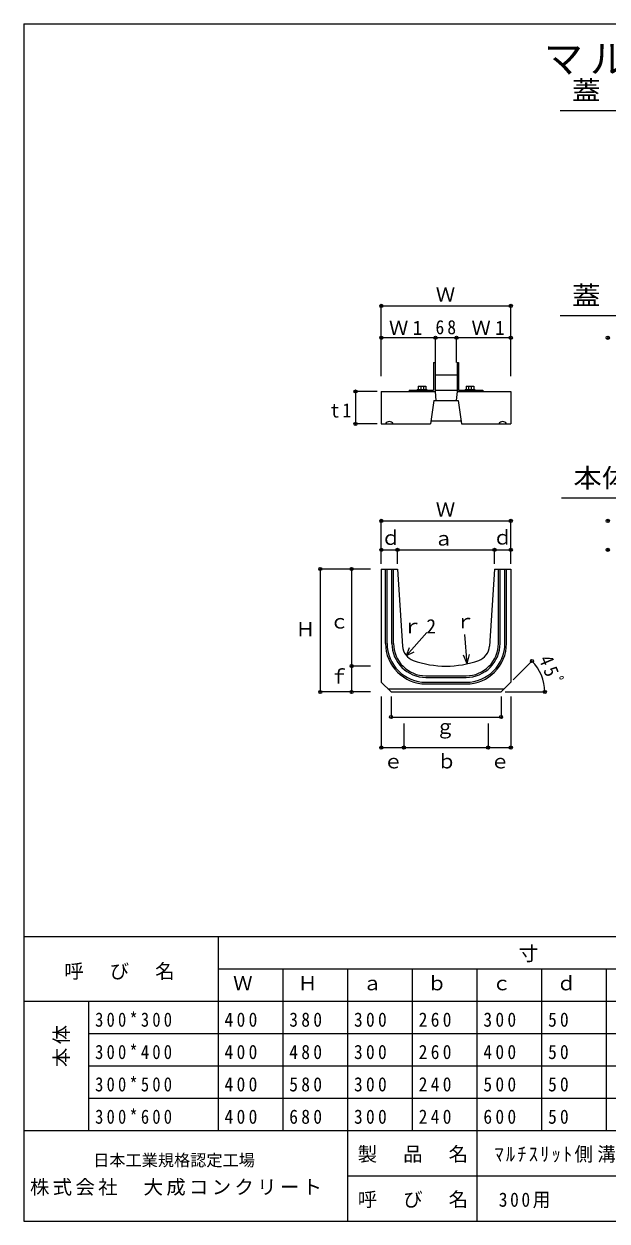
# Model space of a CAD drawing. Units: millimetres, scale not verified. Extents: x -2720 to 2680, y -1900 to 1800.
# Drawn here: x -2720 to -918, y -1900 to 1800 of the extents above; entities that cross this region are included whole.
import ezdxf
from ezdxf.enums import TextEntityAlignment as Align

# ---------------------------------------------------------------- set-up
doc = ezdxf.new("R2010")
doc.units = ezdxf.units.MM
doc.header["$LTSCALE"] = 20
doc.header["$PDMODE"] = 32
doc.header["$PDSIZE"] = 10
doc.linetypes.add('DASHED2', pattern=[3, 2, -1])
for name, color, linetype in [('0-1', 2, 'Continuous'), ('0-2', 7, 'Continuous'), ('0-F', 2, 'Continuous')]:
    doc.layers.add(name, color=color, linetype=linetype)
doc.styles.add('ＭＳ ゴシック', font='')
doc.styles.get('ＭＳ ゴシック').set_extended_font_data('MS Gothic')

msp = doc.modelspace()

# ---------------------------------------------------------------- linework, layer by layer
at = {"layer": '0-1'}
for p, q in [((-1454.02, 753.91), (-1454.02, 668.41)), ((-1454.02, 753.91), (-1449.52, 753.91)), ((-1381.52, 753.91), (-1381.52, 715.91)), ((-1381.52, 753.91), (-1377.02, 753.91)), ((-1377.02, 753.91), (-1377.02, 668.41)), ((-1449.52, 715.91), (-1449.52, 663.91)), ((-1381.52, 715.91), (-1381.52, 663.91)), ((-1529.52, 668.41), (-1454.02, 668.41)), ((-1529.52, 668.41), (-1529.52, 663.91)), ((-1504.52, 670.41), (-1504.52, 668.41)), ((-1504.52, 670.41), (-1474.52, 670.41)), ((-1501.52, 680.41), (-1477.52, 680.41)), ((-1501.52, 680.41), (-1501.52, 670.41)), ((-1499.52, 668.41), (-1499.52, 663.91)), ((-1493.52, 680.41), (-1493.52, 670.41)), ((-1485.52, 680.41), (-1485.52, 670.41)), ((-1479.52, 668.41), (-1479.52, 663.91)), ((-1477.52, 680.41), (-1477.52, 670.41)), ((-1474.52, 670.41), (-1474.52, 668.41)), ((-1449.52, 668.41), (-1381.52, 668.41)), ((-1377.02, 668.41), (-1301.52, 668.41)), ((-1356.52, 670.41), (-1326.52, 670.41)), ((-1356.52, 670.41), (-1356.52, 668.41)), ((-1353.52, 680.41), (-1353.52, 670.41)), ((-1353.52, 680.41), (-1329.52, 680.41)), ((-1351.52, 668.41), (-1351.52, 663.91)), ((-1345.52, 680.41), (-1345.52, 670.41)), ((-1337.52, 680.41), (-1337.52, 670.41)), ((-1331.52, 668.41), (-1331.52, 663.91)), ((-1329.52, 680.41), (-1329.52, 670.41)), ((-1326.52, 670.41), (-1326.52, 668.41)), ((-1301.52, 668.41), (-1301.52, 663.91)), ((-1499.52, 663.91), (-1479.52, 663.91)), ((-1380.52, 663.91), (-1300.52, 663.91))]:
    msp.add_line(p, q, dxfattribs=at)
at = {"layer": '0-1', "color": 3}
for p, q in [((-1615.52, 663.91), (-1449.52, 663.91)), ((-1615.52, 663.91), (-1615.52, 563.91)), ((-1453.02, 635.91), (-1463.52, 563.91)), ((-1453.02, 635.91), (-1378.02, 635.91)), ((-1449.52, 663.91), (-1447.02, 635.91)), ((-1381.52, 663.91), (-1384.02, 635.91)), ((-1381.52, 663.91), (-1215.52, 663.91)), ((-1378.02, 635.91), (-1367.52, 563.91)), ((-1215.52, 663.91), (-1215.52, 563.91)), ((-1615.52, 563.91), (-1463.52, 563.91)), ((-1462.21, 572.91), (-1368.84, 572.91)), ((-1367.52, 563.91), (-1215.52, 563.91)), ((-1615.52, 115.24), (-1565.52, 115.24)), ((-1602.52, -114.76), (-1602.52, 115.24)), ((-1597.52, -114.76), (-1597.52, 115.24)), ((-1582.52, -114.76), (-1582.52, 115.24)), ((-1577.52, -114.76), (-1577.52, 115.24)), ((-1565.52, 115.24), (-1549.61, -123.48)), ((-1265.52, 115.24), (-1281.44, -123.48)), ((-1265.52, 115.24), (-1215.52, 115.24)), ((-1253.52, -114.76), (-1253.52, 115.24)), ((-1248.52, -114.76), (-1248.52, 115.24)), ((-1233.52, -114.76), (-1233.52, 115.24)), ((-1228.52, -114.76), (-1228.52, 115.24)), ((-1215.52, 115.24), (-1215.52, -234.76)), ((-1477.52, -214.76), (-1353.52, -214.76)), ((-1477.52, -219.76), (-1353.52, -219.76)), ((-1595.52, -254.76), (-1235.52, -254.76)), ((-1477.52, -234.76), (-1353.52, -234.76)), ((-1477.52, -239.76), (-1353.52, -239.76)), ((-1245.52, -264.76), (-1215.52, -234.76)), ((-1585.52, -264.76), (-1245.52, -264.76))]:
    msp.add_line(p, q, dxfattribs=at)
at = {"layer": '0-1', "linetype": 'DASHED2'}
msp.add_line((-1530.52, 663.91), (-1450.52, 663.91), dxfattribs=at)
at = {"layer": '0-1'}
msp.add_lwpolyline([(-1449.52, 753.91), (-1449.52, 715.91), (-1381.52, 715.91)], dxfattribs=at)
at = {"layer": '0-1', "color": 3}
msp.add_lwpolyline([(-1615.52, 115.24), (-1615.52, -234.76), (-1585.52, -264.76)], dxfattribs=at)
for centre, radius, start, end in [((-1590.52, 557.31), 13.6, 29.03, 150.96999), ((-1240.52, 557.31), 13.6, 29.03, 150.96999), ((-1477.52, -114.76), 125, 180, 270), ((-1477.52, -114.76), 120, 180, 270), ((-1477.52, -114.76), 105, 180, 270), ((-1477.52, -114.76), 100, 180, 270), ((-1499.72, -120.16), 50, 183.81407, 250.31894), ((-1353.52, -114.76), 100, 270, 0), ((-1353.52, -114.76), 105, 270, 0), ((-1353.52, -114.76), 120, 270, 0), ((-1353.52, -114.76), 125, 270, 0), ((-1331.33, -120.16), 50, 289.68105, 356.18591), ((-1415.52, 115.24), 300, 250.31894, 289.68105)]:
    msp.add_arc(centre, radius, start, end, dxfattribs=at)
at = {"layer": '0-2', "color": 2}
for p, q in [((-1063.02, 1532.98), (-560.23, 1532.98)), ((-1063.02, 899.2), (-560.23, 899.2)), ((-1058.94, 335.06), (-460.41, 335.06))]:
    msp.add_line(p, q, dxfattribs=at)
at = {"layer": '0-2'}
for p, q in [((-1215.52, 711.63), (-1215.52, 928.64)), ((-1215.52, 830.13), (-1615.52, 830.13)), ((-1448.02, 753.91), (-1448.02, 830.13)), ((-1383.02, 753.91), (-1383.02, 830.13)), ((-1695.24, 663.91), (-1695.24, 563.91)), ((-1628.78, 663.91), (-1695.24, 663.91)), ((-1628.78, 563.91), (-1695.24, 563.91)), ((-1615.52, 131.2), (-1615.52, 263.91)), ((-1615.52, 263.91), (-1215.52, 263.91)), ((-1215.52, 131.2), (-1215.52, 263.91)), ((-1615.52, 174.63), (-1215.52, 174.63)), ((-1565.52, 131.2), (-1565.52, 174.63)), ((-1265.52, 131.2), (-1265.52, 174.63)), ((-1648.93, 115.24), (-1804.07, 115.24)), ((-1804.07, 115.24), (-1804.07, -264.76)), ((-1707.1, 115.24), (-1707.1, -264.76)), ((-1474.28, -81.23), (-1537.89, -152.45)), ((-1349.72, -177.46), (-1357.13, -87.48)), ((-1537.89, -152.45), (-1528.68, -126.83)), ((-1537.89, -152.45), (-1513.47, -140.41)), ((-1648.93, -184.76), (-1707.1, -184.76)), ((-1349.72, -177.46), (-1361.04, -150.9)), ((-1349.72, -177.46), (-1342.9, -149.4)), ((-1207.73, -226.96), (-1149.77, -169.01)), ((-1648.93, -264.76), (-1804.07, -264.76)), ((-1615.52, -278.6), (-1615.52, -436.56)), ((-1585.52, -278.6), (-1585.52, -342.08)), ((-1245.52, -278.6), (-1245.52, -342.08)), ((-1232.9, -264.76), (-1110.11, -264.76)), ((-1215.52, -278.6), (-1215.52, -436.56)), ((-1585.52, -342.08), (-1245.52, -342.08)), ((-1545.52, -362.52), (-1545.52, -436.56)), ((-1285.52, -362.52), (-1285.52, -436.56)), ((-1615.52, -436.56), (-1215.52, -436.56)), ((-2720, -1020), (680, -1020)), ((-2120, -1020), (-2120, -1620)), ((-2120, -1120), (280, -1120)), ((-1920, -1120), (-1920, -1620)), ((-1720, -1120), (-1720, -1620)), ((-1520, -1120), (-1520, -1620)), ((-1320, -1120), (-1320, -1620)), ((-1120, -1120), (-1120, -1620)), ((-920, -1120), (-920, -1620)), ((-2720, -1220), (680, -1220)), ((-2520, -1220), (-2520, -1620)), ((-2520, -1320), (680, -1320)), ((-2520, -1420), (680, -1420)), ((-2520, -1520), (680, -1520))]:
    msp.add_line(p, q, dxfattribs=at)
msp.add_lwpolyline([(-1615.52, 711.63), (-1615.52, 928.64), (-1215.52, 928.64)], dxfattribs=at)
msp.add_arc((-1245.52, -264.76), 135.41, 0, 45, dxfattribs=at)
for p in [(-1615.52, 928.64), (-1215.52, 928.64), (-1615.52, 830.13), (-1448.02, 830.13), (-1383.02, 830.13), (-1215.52, 830.13), (-915.52, 830.13), (-1695.24, 663.91), (-1695.24, 563.91), (-1615.52, 263.91), (-1215.52, 263.91), (-915.52, 263.91), (-1615.52, 174.63), (-1565.52, 174.63), (-1265.52, 174.63), (-1215.52, 174.63), (-915.52, 174.63), (-1804.07, 115.24), (-1707.1, 115.24), (-1707.1, -184.76), (-1149.77, -169.01), (-1804.07, -264.76), (-1707.1, -264.76), (-1110.11, -264.76), (-1585.52, -342.08), (-1245.52, -342.08), (-1615.52, -436.56), (-1545.52, -436.56), (-1285.52, -436.56), (-1215.52, -436.56)]:
    msp.add_point(p, dxfattribs=at)
at = {"layer": '0-F'}
for p, q in [((-2720, 1800), (-2720, -1900)), ((-2720, 1800), (2680, 1800)), ((-2720, -1620), (2680, -1620)), ((-1720, -1620), (-1720, -1900)), ((-1320, -1620), (-1320, -1900)), ((-1720, -1760), (1620, -1760)), ((-2720, -1900), (2680, -1900))]:
    msp.add_line(p, q, dxfattribs=at)

# ---------------------------------------------------------------- texts
at = {"layer": '0-2', "style": 'ＭＳ ゴシック', "width": 1.1}
for s, p in [('蓋\u3000平面図', (-1026.05, 1547.77)), ('蓋\u3000側面図', (-1026.05, 913.98)), ('本体\u3000側面図', (-1021.97, 349.85))]:
    msp.add_text(s, height=58.65, dxfattribs=at).set_placement(p, align=Align.BOTTOM_LEFT)
at = {"layer": '0-2', "style": 'ＭＳ ゴシック'}
for s, p in [('Ｗ', (-1447.09, 928.64)), ('Ｗ', (-1447.1, 263.91)), ('ｄ', (-1616.05, 176.71)), ('ｄ', (-1270.42, 177.65)), ('ａ', (-1453.12, 174.63)), ('ｃ', (-1775.26, -82.04)), ('ｒ', (-1385.94, -81.55)), ('Ｈ', (-1880.09, -106.12)), ('ｆ', (-1776.31, -252.46)), ('ｇ', (-1447.96, -407.1)), ('ｅ', (-1608.53, -514.22)), ('ｂ', (-1443.49, -514.22)), ('ｅ', (-1278.53, -514.22)), ('Ｗ', (-2073.45, -1200)), ('Ｈ', (-1873.45, -1200)), ('ｂ', (-1473.45, -1200)), ('ｄ', (-1073.45, -1200)), ('ａ', (-1673.45, -1200)), ('ｃ', (-1273.45, -1200))]:
    msp.add_text(s, height=43.99, dxfattribs=at).set_placement(p, align=Align.BOTTOM_LEFT)
at = {"layer": '0-2', "color": 3, "insert": (-1112.32, 1638.3), "char_height": 87.98, "attachment_point": 7, "style": 'ＭＳ ゴシック'}
msp.add_mtext('\\T1.18;マルチスリット側溝\u3000Ｒ\u3000Ⅰ型\u3000300用', dxfattribs=at)
at = {"layer": '0-2', "char_height": 43.99, "attachment_point": 7, "style": 'ＭＳ ゴシック'}
for s, insert in [('\\T1.22;Ｗ1', (-1591.97, 839)), ('\\T1.36;\\W0.9;68', (-1448.02, 840.13)), ('\\T1.22;Ｗ1', (-1337.1, 839)), ('\\T1.36;\\W0.9;t1', (-1772.19, 582.93)), ('\\T1.22;ｒ2', (-1549.31, -83.48)), ('\\T1.17;寸\u3000\u3000\u3000\u3000\u3000\u3000法', (-1190.57, -1100)), ('\\T1.17;呼\u3000び\u3000名', (-2595.35, -1154.61)), ('\\T1.39;\\W0.85;300*300', (-2500, -1300)), ('\\T1.38;\\W0.9;400', (-2100, -1300)), ('\\T1.38;\\W0.9;380', (-1900, -1300)), ('\\T1.38;\\W0.9;300', (-1700, -1300)), ('\\T1.38;\\W0.9;260', (-1500, -1300)), ('\\T1.38;\\W0.9;300', (-1300, -1300)), ('\\T1.36;\\W0.9;50', (-1100, -1300)), ('\\T1.39;\\W0.85;300*400', (-2500, -1400)), ('\\T1.38;\\W0.9;400', (-2100, -1400)), ('\\T1.38;\\W0.9;480', (-1900, -1400)), ('\\T1.38;\\W0.9;300', (-1700, -1400)), ('\\T1.38;\\W0.9;260', (-1500, -1400)), ('\\T1.38;\\W0.9;400', (-1300, -1400)), ('\\T1.36;\\W0.9;50', (-1100, -1400)), ('\\T1.39;\\W0.85;300*500', (-2500, -1500)), ('\\T1.38;\\W0.9;400', (-2100, -1500)), ('\\T1.38;\\W0.9;580', (-1900, -1500)), ('\\T1.38;\\W0.9;300', (-1700, -1500)), ('\\T1.38;\\W0.9;240', (-1500, -1500)), ('\\T1.38;\\W0.9;500', (-1300, -1500)), ('\\T1.36;\\W0.9;50', (-1100, -1500)), ('\\T1.39;\\W0.85;300*600', (-2500, -1600)), ('\\T1.38;\\W0.9;400', (-2100, -1600)), ('\\T1.38;\\W0.9;680', (-1900, -1600)), ('\\T1.38;\\W0.9;300', (-1700, -1600)), ('\\T1.38;\\W0.9;240', (-1500, -1600)), ('\\T1.38;\\W0.9;600', (-1300, -1600)), ('\\T1.36;\\W0.9;50', (-1100, -1600))]:
    msp.add_mtext(s, dxfattribs=dict(at, insert=insert))
for s, insert, rotation in [('\\T1.38;\\W0.9;45ﾟ', (-1130.31, -162.92), 292.5), ('\\T1.17;本体', (-2577.49, -1424.25), 90)]:
    msp.add_mtext(s, dxfattribs=dict(at, insert=insert, rotation=rotation))
at = {"layer": '0-F', "color": 4, "style": 'ＭＳ ゴシック'}
msp.add_text('日本工業規格認定工場', height=36.66, dxfattribs=at).set_placement((-2506.22, -1741.22), align=Align.BOTTOM_LEFT)
at = {"layer": '0-F', "color": 7, "char_height": 43.99, "attachment_point": 7, "style": 'ＭＳ ゴシック'}
for s, insert in [('\\T1.17;製\u3000品\u3000名', (-1688.33, -1720)), ('\\T1.24;\\W0.95;ﾏﾙﾁｽﾘｯﾄ側溝\u3000Ｒ\u3000Ⅰ型', (-1265.82, -1720)), ('\\T1.17;株式会社\u3000大成コンクリート', (-2701.23, -1822.03)), ('\\T1.17;呼\u3000び\u3000名', (-1688.33, -1860)), ('\\T1.3;\\W0.9;300用', (-1252.46, -1860.82))]:
    msp.add_mtext(s, dxfattribs=dict(at, insert=insert))

doc.saveas('drawing.dxf')
